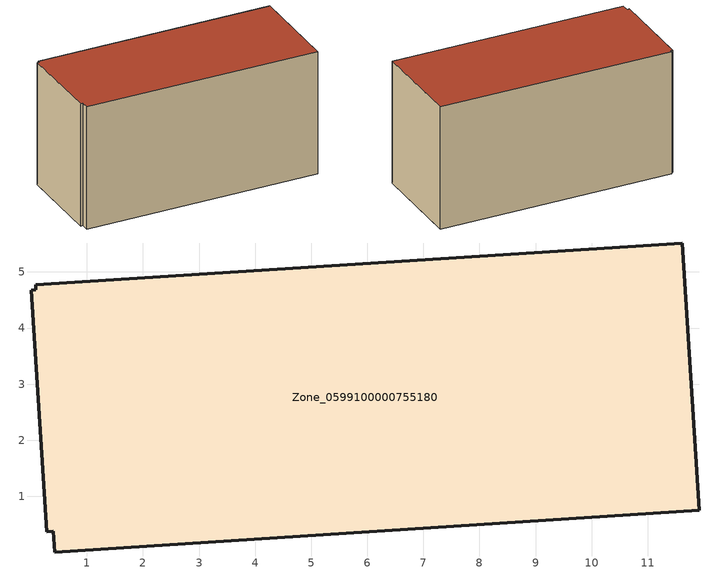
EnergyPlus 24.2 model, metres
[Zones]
Zone_0599100000755180
 floor ground (C_G): 0.43,0.01 0.4,0.37 0.28,0.37 0.01,4.68 0.09,4.68 0.09,4.77 11.61,5.52 11.92,0.75 z0
 wall outside (C_F): 0.4,0.37 0.43,0.01 11.92,0.75 11.61,5.52 0.09,4.77 0.09,4.68 0.01,4.68 0.28,0.37 0.4,0.37 z0:6.19
 roof outside (C_R): 0.28,0.37 0.4,0.37 0.43,0.01 11.92,0.75 11.61,5.52 0.09,4.77 0.09,4.68 0.01,4.68 z6.19
[BUILDING]
Pand.0599100000755180: North Axis=0; Terrain=City; Loads Convergence Tolerance Value=0.04; Temperature Convergence Tolerance Value=0.4; Solar Distribution=FullExterior; Maximum Number of Warmup Days=25; Minimum Number of Warmup Days=1
[Site:Location]
Rotterdam.The.Hague.AP_ZH_NLD Design_Conditions: Latitude=51.96; Longitude=4.45; Time Zone=1; Elevation=-4.5
[SITE:GROUNDTEMPERATURE:BUILDINGSURFACE]
18, 18, 18, 18, 18, 18, 18, 18, 18, 18, 18, 18
[MATERIAL] Thermal Absorptance=0.9; Solar Absorptance=0.7; Visible Absorptance=0.7
Name | Roughness | Thickness | Conductivity | Density | Specific Heat
G.TI.2006-2014 | MediumSmooth | 0.15 | 0.06 | 540 | 1210
F.TI.2006-2014 | Rough | 0.3 | 0.12 | 1920 | 840
R.TI.2006-2014 | MediumRough | 0.2 | 0.08 | 1500 | 1000
[CONSTRUCTION]
C_G: G.TI.2006-2014
C_F: F.TI.2006-2014
C_R: R.TI.2006-2014
[ZONE]
Zone_0599100000755180: Type=1; Multiplier=1; Ceiling Height=Autocalculate; Volume=Autocalculate; Floor Area=autocalculate; Part of Total Floor Area=Yes
[ZONEINFILTRATION:DESIGNFLOWRATE]
Infil_Zone_0599100000755180: Zone or ZoneList or Space or SpaceList=Zone_0599100000755180; Schedule=AlwaysOn; Design Flow Rate Calculation Method=Flow/Area; Flow Rate per Floor Area=0.0015; Constant Term Coefficient=1; Temperature Term Coefficient=0; Velocity Term Coefficient=0; Velocity Squared Term Coefficient=0
[HVACTEMPLATE:ZONE:IDEALLOADSAIRSYSTEM]
Zone_0599100000755180: Maximum Heating Supply Air Temperature=50; Minimum Cooling Supply Air Temperature=13; Maximum Heating Supply Air Humidity Ratio=0.0156; Minimum Cooling Supply Air Humidity Ratio=0.0077; Heating Limit=NoLimit; Cooling Limit=NoLimit; Dehumidification Control Type=ConstantSensibleHeatRatio; Cooling Sensible Heat Ratio=0.7; Dehumidification Setpoint=60; Humidification Control Type=None; Humidification Setpoint=30; Outdoor Air Method=None; Outdoor Air Flow Rate per Person=0.00944; Outdoor Air Flow Rate per Zone Floor Area=0; Outdoor Air Flow Rate per Zone=0; Demand Controlled Ventilation Type=None; Outdoor Air Economizer Type=NoEconomizer; Heat Recovery Type=None; Sensible Heat Recovery Effectiveness=0.7; Latent Heat Recovery Effectiveness=0.65
[ZONECONTROL:THERMOSTAT]
ThermostatControl_Zone_0599100000755180: Zone or ZoneList=Zone_0599100000755180; Control Type Schedule=DualSetpointControlType; Control 1=Thermostat_Zone_0599100000755180; Temperature Difference Between Cutout And Setpoint=0
[THERMOSTATSETPOINT:DUALSETPOINT]
Thermostat_Zone_0599100000755180: Heating Setpoint Temperature Schedule=HeatingSetpoint_Zone_0599100000755180; Cooling Setpoint Temperature Schedule=CoolingSetpoint_Zone_0599100000755180
[SCHEDULE:COMPACT]
HeatingSetpoint_Zone_0599100000755180: Through: 12/31, For: AllDays, Until: 24:00, 21
CoolingSetpoint_Zone_0599100000755180: Through: 12/31, For: AllDays, Until: 24:00, 24
DualSetpointControlType: Through: 12/31, For: AllDays, Until: 24:00, 4
AlwaysOn: Through: 12/31, For: AllDays, Until: 24:00, 1
